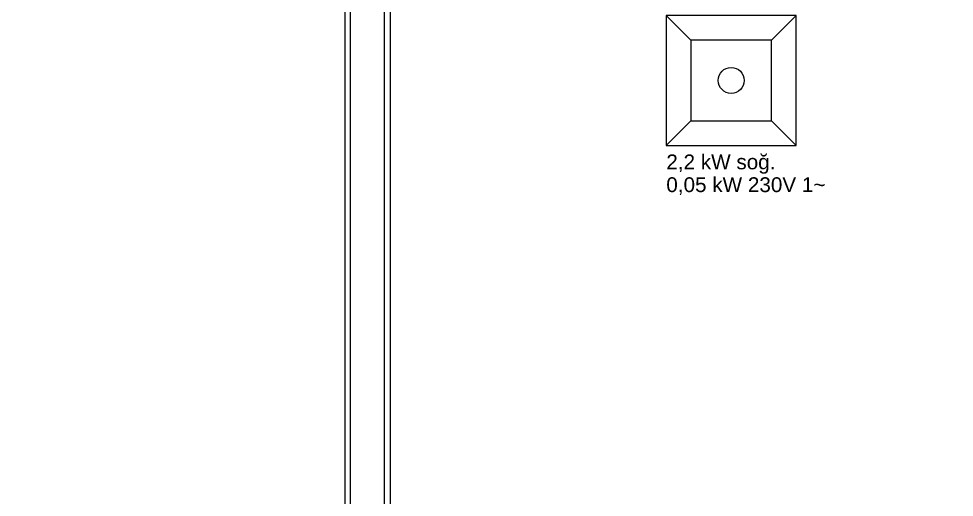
# Model space of a CAD drawing. Header units: inches. Extents: x 21 to 32698, y 13 to 3712.
# Drawn here: x 11601 to 12012, y 1142.1 to 1352.1 of the extents above; entities that cross this region are included whole.
import ezdxf

# ---------------------------------------------------------------- set-up
doc = ezdxf.new("R2010")
doc.units = ezdxf.units.IN
doc.header["$MEASUREMENT"] = 0
for name, color, linetype in [('MEK-ELK-ETIKET', 7, 'Continuous'), ('MEK-ELK-GUC', 6, 'Continuous'), ('MEK-ELK-VRF-IC', 4, 'Continuous')]:
    doc.layers.add(name, color=color, linetype=linetype)
doc.layers.add('Z_MİM_-KM-WALL', color=8, linetype='Continuous', lineweight=25)
doc.layers.add('Z_MİM_-KM-WALL-PLASTER', color=8, linetype='Continuous', lineweight=25)
doc.styles.add('MEK_ELK', font='arial.ttf')

# ---------------------------------------------------------------- blocks, each defined once
blk = doc.blocks.new('MEK_VRF_KASET_570')
for p, q in [((-28.5, 28.5), (-17.67, 17.67)), ((28.5, 28.5), (17.67, 17.67)), ((-28.5, -28.5), (-17.67, -17.67)), ((28.5, -28.5), (17.67, -17.67))]:
    blk.add_line(p, q)
for points in [[(-28.5, -28.5), (28.5, -28.5), (28.5, 28.5), (-28.5, 28.5)], [(-17.67, -17.67), (17.67, -17.67), (17.67, 17.67), (-17.67, 17.67)]]:
    blk.add_lwpolyline(points, close=True)
blk.add_circle((0, 0), 5.7)

msp = doc.modelspace()

# ---------------------------------------------------------------- linework, layer by layer
at = {"layer": 'Z_MİM_-KM-WALL'}
for p, q in [((11746.71, 1002.08), (11746.71, 1647.08)), ((11761.71, 1002.08), (11761.71, 1647.08))]:
    msp.add_line(p, q, dxfattribs=at)
at = {"layer": 'Z_MİM_-KM-WALL-PLASTER'}
for points in [[(11494.21, 1644.58), (11744.21, 1644.58), (11744.21, 1004.58), (11369.21, 1004.58), (11369.21, 1354.58), (11364.21, 1354.58), (11364.21, 1634.58), (11494.21, 1634.58)], [(11764.21, 1644.58), (11764.21, 1004.58), (11984.21, 1004.58), (11984.21, 1019.58), (12064.21, 1019.58), (12064.21, 1634.58), (11994.21, 1634.58), (11994.21, 1644.58)]]:
    msp.add_lwpolyline(points, close=True, dxfattribs=at)

# ---------------------------------------------------------------- block references
at = {"layer": 'MEK-ELK-VRF-IC'}
msp.add_blockref('MEK_VRF_KASET_570', (11914, 1325), dxfattribs=at)

# ---------------------------------------------------------------- texts
at = {"layer": 'MEK-ELK-ETIKET', "style": 'MEK_ELK'}
msp.add_text('2,2 kW soğ.', height=6.5, dxfattribs=at).set_placement((11885.5, 1286))
at = {"layer": 'MEK-ELK-GUC', "style": 'MEK_ELK'}
msp.add_text('0,05 kW 230V 1~', height=6.5, dxfattribs=at).set_placement((11885.5, 1276))

doc.saveas('drawing.dxf')
